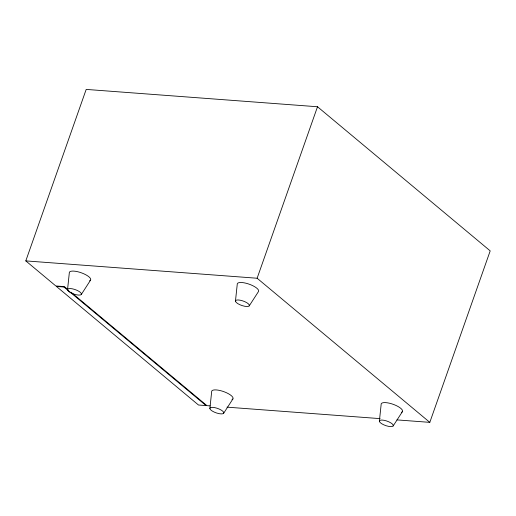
<?xml version="1.0" encoding="UTF-8"?>
<svg xmlns="http://www.w3.org/2000/svg" width="516" height="516" viewBox="0 0 516 516"><rect width="100%" height="100%" fill="white"/><g stroke="black" fill="none" stroke-linecap="round" stroke-linejoin="round"><path stroke-width="0.77" d="M67.519 289.811L69.292 273.054A11.313 3.586 19.4 0 1 82.044 273.061A11.313 3.586 19.4 0 1 89.649 280.814M209.87 408.62L211.65 391.857A11.313 3.586 19.4 0 1 224.402 391.87A11.313 3.586 19.4 0 1 232.006 399.616M235.451 301.221L237.225 284.464A11.313 3.586 19.4 0 1 248.583 283.974A11.313 3.586 19.4 0 1 258.471 291.566L249.26 305.84A7.353 2.335 19.4 0 1 237.837 303.653A7.353 2.335 19.4 0 1 240.134 300.196A7.353 2.335 19.4 0 1 249.26 305.84M379.363 421.327L381.137 404.563A11.313 3.586 19.4 0 1 393.889 404.576A11.313 3.586 19.4 0 1 401.493 412.323M67.989 289.682L64.287 286.593L55.831 285.961L25.8 260.896L86.191 89.41L317.508 106.754L490.2 250.873L429.809 422.359L396.939 419.895M429.809 422.359L257.123 278.24L317.508 106.754M81.328 294.43A7.353 2.335 19.4 0 0 72.201 288.786A7.353 2.335 19.4 0 0 69.899 292.243A7.353 2.335 19.4 0 0 81.328 294.43L90.539 280.156M223.686 413.232A7.353 2.335 19.4 0 0 214.559 407.588A7.353 2.335 19.4 0 0 212.257 411.046A7.353 2.335 19.4 0 0 223.686 413.232L232.897 398.958M393.173 425.939A7.353 2.335 19.4 0 0 384.046 420.295A7.353 2.335 19.4 0 0 381.743 423.752A7.353 2.335 19.4 0 0 393.173 425.939L402.383 411.665M25.8 260.896L257.123 278.24M210.147 405.886L206.942 405.647L71.079 292.262M226.982 407.15L380.105 418.631M63.997 287.025L56.431 286.457L198.492 405.015L206.052 405.582L63.997 287.025"/></g></svg>
